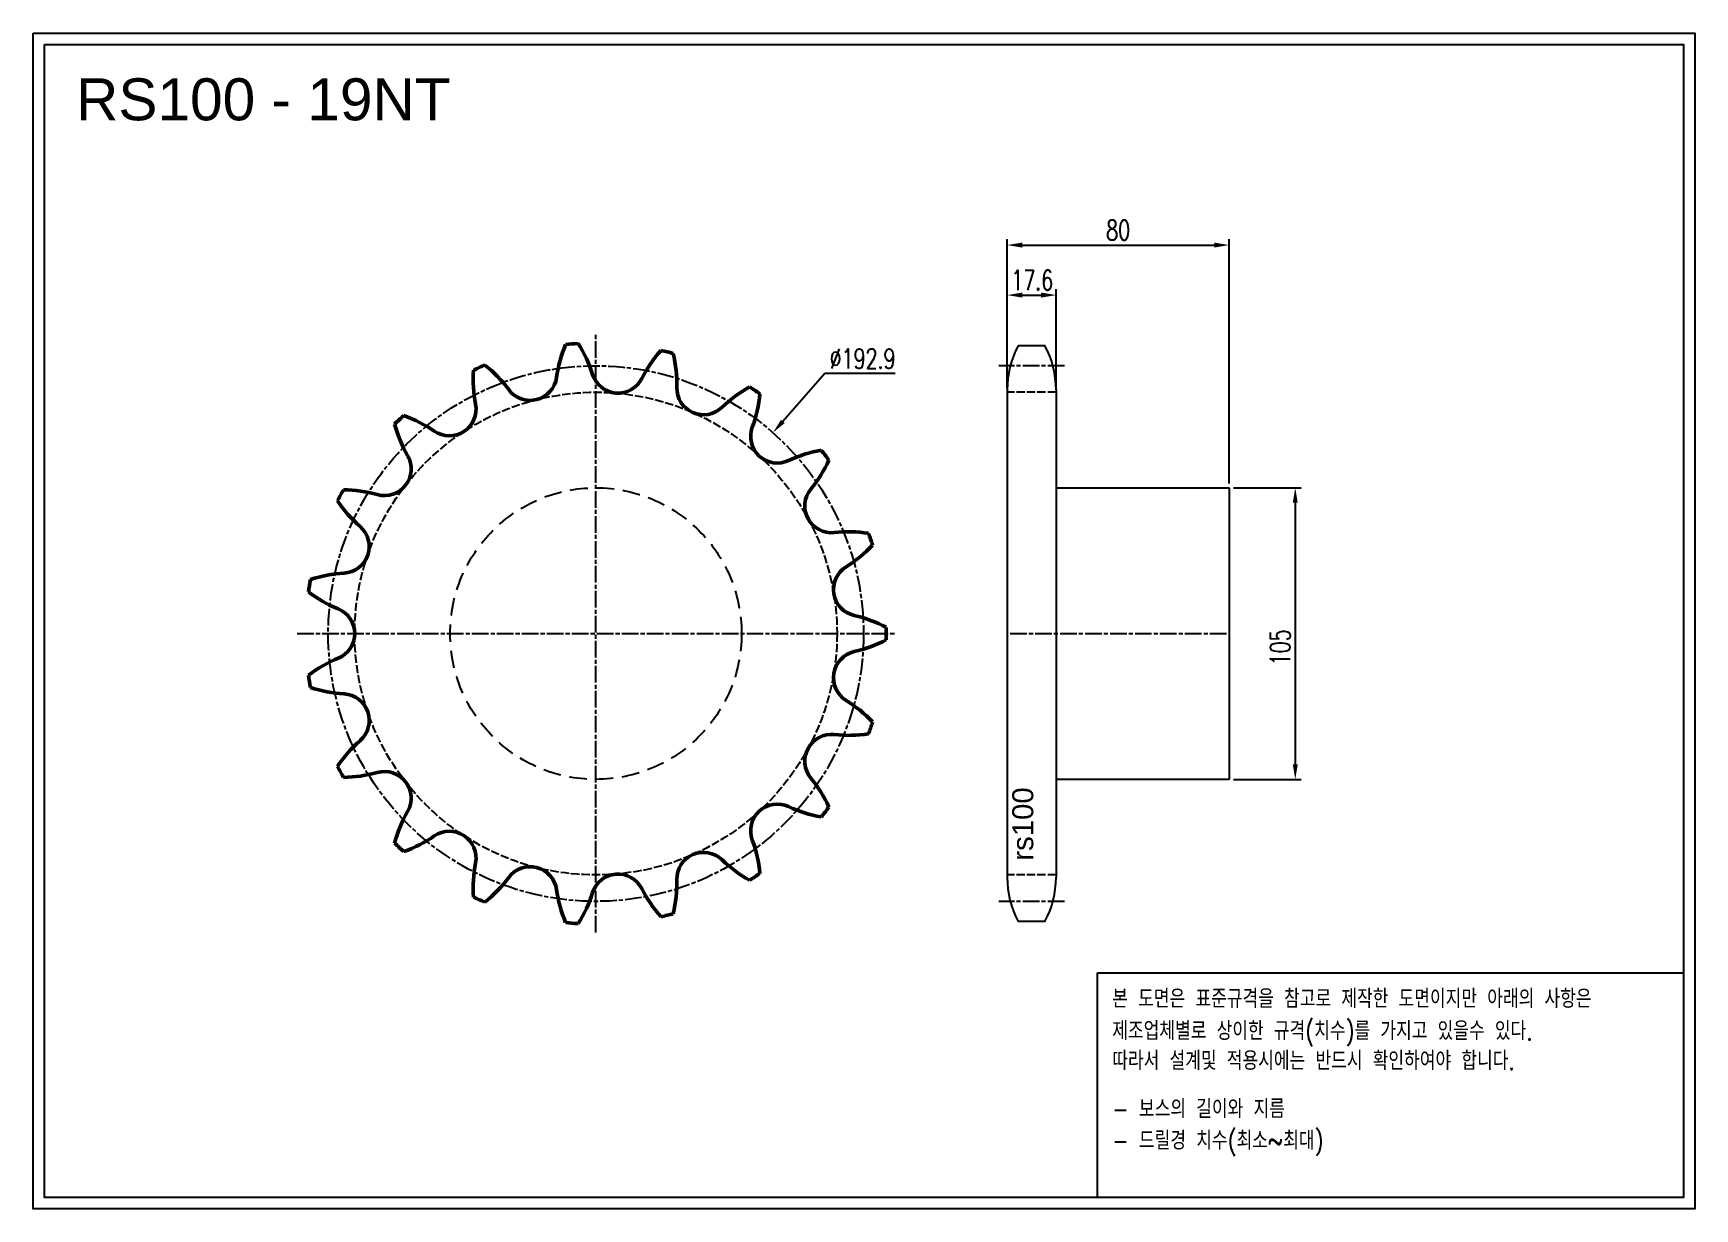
# Model space of a CAD drawing. Header units: millimetres. Extents: x -15044 to -14445, y 15711 to 16134.
import ezdxf

# ---------------------------------------------------------------- set-up
doc = ezdxf.new("R2010")
doc.units = ezdxf.units.MM
for name, pattern in [('AM_ISO02W050', [7.5, 6, -1.5]), ('AM_ISO02W050x2', [3.75, 3, -0.75]), ('AM_ISO08W050', [18, 12, -1.5, 3, -1.5]), ('AM_ISO08W050x2', [9, 6, -0.75, 1.5, -0.75]), ('HIDDEN', [9.525, 6.35, -3.175])]:
    doc.linetypes.add(name, pattern=pattern)
for name, color, linetype, lineweight in [('AM_0N', 7, 'Continuous', 50), ('AM_3N', 6, 'AM_ISO02W050', 25), ('AM_7', 4, 'AM_ISO08W050', 25), ('AM_7N', 4, 'AM_ISO08W050', 25)]:
    doc.layers.add(name, color=color, linetype=linetype, lineweight=lineweight)
doc.layers.add('HL', color=2, linetype='HIDDEN')
doc.layers.add('S-DIM', color=7, linetype='Continuous')
doc.styles.add('HAN', font='ROMANS.shx', dxfattribs={"width": 0.7, "bigfont": 'whgtxt.shx'})
doc.styles.add('HSG', font='SIMPLEX.shx', dxfattribs={"width": 0.7, "bigfont": 'HSG.shx'})
doc.styles.get("Standard").update_dxf_attribs({"font": 'arial.ttf'})
doc.dimstyles.new('APP16', dxfattribs={"dimscale": 3, "dimtxt": 2.4, "dimasz": 1.8, "dimexe": 0.7, "dimexo": 0.5, "dimgap": 0.6, "dimtad": 1, "dimtoh": 1, "dimdec": 1, "dimrnd": 0.01, "dimzin": 9, "dimdsep": 46, "dimtxsty": 'HSG', "dimcen": 0, "dimclrd": 1, "dimclre": 1, "dimclrt": 256, "dimazin": 2, "dimtp": 1, "dimtm": 1, "dimtfac": 0.5, "dimtdec": 1, "dimtofl": 0, "dimtmove": 0, "dimatfit": 3, "dimfxl": 0, "dimtvp": 1, "dimtolj": 2, "dimlwd": -1, "dimlwe": -1, "dimarcsym": 0})

# ---------------------------------------------------------------- blocks, each defined once
blk = doc.blocks.new('*D1')
at = {"layer": 'Defpoints', "color": 0, "transparency": 16777216}
for p in [(-14613.12, 15970.46), (-14613.12, 15865.46), (-14589.31, 15865.46)]:
    blk.add_point(p, dxfattribs=at)
at = {"layer": 'S-DIM', "color": 1, "transparency": 16777216}
for p, q in [((-14611.62, 15970.46), (-14587.21, 15970.46)), ((-14589.31, 15965.06), (-14589.31, 15870.86)), ((-14611.62, 15865.46), (-14587.21, 15865.46))]:
    blk.add_line(p, q, dxfattribs=at)
for points in [[(-14590.21, 15965.06), (-14588.41, 15965.06), (-14589.31, 15970.46)], [(-14590.21, 15870.86), (-14588.41, 15870.86), (-14589.31, 15865.46)]]:
    blk.add_solid(points, dxfattribs=at)
at = {"layer": 'S-DIM', "transparency": 16777216, "insert": (-14594.71, 15913), "char_height": 7.2, "attachment_point": 5, "rotation": 90, "style": 'HSG'}
blk.add_mtext('\\A2;105', dxfattribs=at)
blk = doc.blocks.new('*D2')
at = {"layer": 'Defpoints', "color": 0, "transparency": 16777216}
for p in [(-14675.52, 16039.87), (-14693.12, 16004.89), (-14675.52, 16004.89)]:
    blk.add_point(p, dxfattribs=at)
at = {"layer": 'S-DIM', "color": 1, "transparency": 16777216}
for p, q in [((-14693.12, 16006.39), (-14693.12, 16041.97)), ((-14675.52, 16006.39), (-14675.52, 16041.97)), ((-14687.72, 16039.87), (-14680.92, 16039.87))]:
    blk.add_line(p, q, dxfattribs=at)
for points in [[(-14687.72, 16040.77), (-14687.72, 16038.97), (-14693.12, 16039.87)], [(-14680.92, 16040.77), (-14680.92, 16038.97), (-14675.52, 16039.87)]]:
    blk.add_solid(points, dxfattribs=at)
at = {"layer": 'S-DIM', "transparency": 16777216, "insert": (-14684.1, 16045.27), "char_height": 7.2, "attachment_point": 5, "style": 'HSG'}
blk.add_mtext('\\A2;17.6', dxfattribs=at)
blk = doc.blocks.new('*D3')
at = {"layer": 'Defpoints', "color": 0, "transparency": 16777216}
for p in [(-14613.12, 16057.87), (-14693.12, 16004.89), (-14613.12, 15970.46)]:
    blk.add_point(p, dxfattribs=at)
at = {"layer": 'S-DIM', "color": 1, "transparency": 16777216}
for p, q in [((-14693.12, 16006.39), (-14693.12, 16059.97)), ((-14613.12, 15971.96), (-14613.12, 16059.97)), ((-14687.72, 16057.87), (-14618.52, 16057.87))]:
    blk.add_line(p, q, dxfattribs=at)
for points in [[(-14687.72, 16058.77), (-14687.72, 16056.97), (-14693.12, 16057.87)], [(-14618.52, 16058.77), (-14618.52, 16056.97), (-14613.12, 16057.87)]]:
    blk.add_solid(points, dxfattribs=at)
at = {"layer": 'S-DIM', "transparency": 16777216, "insert": (-14653.12, 16063.27), "char_height": 7.2, "attachment_point": 5, "style": 'HSG'}
blk.add_mtext('\\A2;80', dxfattribs=at)
blk = doc.blocks.new('*D4')
at = {"layer": 'Defpoints', "color": 0, "transparency": 16777216}
for p in [(-14777.55, 15990.31), (-14905.13, 15845.62)]:
    blk.add_point(p, dxfattribs=at)
at = {"layer": 'S-DIM', "color": 1, "transparency": 16777216}
for p, q in [((-14758.8, 16011.57), (-14773.98, 15994.36)), ((-14733.48, 16011.57), (-14758.8, 16011.57))]:
    blk.add_line(p, q, dxfattribs=at)
blk.add_solid([(-14774.65, 15994.95), (-14773.3, 15993.76), (-14777.55, 15990.31)], dxfattribs=at)
at = {"layer": 'S-DIM', "transparency": 16777216, "insert": (-14745.24, 16016.97), "char_height": 7.2, "attachment_point": 5, "style": 'HSG'}
blk.add_mtext('\\A2;∅192.9', dxfattribs=at)
blk = doc.blocks.new('notice1')
at = {"color": 4}
blk.add_lwpolyline([(-22142.12, 1735.9), (-22053.8, 1735.9), (-22053.8, 1702.07), (-22142.12, 1702.07)], close=True, dxfattribs=at)
at = {"color": 4, "style": 'HAN', "width": 0.8}
for s, p in [('본 도면은 표준규격을 참고로 제작한 도면이지만 아래의 사항은', (-22139.9, 1730.62)), ('제조업체별로 상이한 규격(치수)를 가지고 있을수 있다.', (-22139.9, 1725.78)), ('따라서 설계및 적용시에는 반드시 확인하여야 합니다.', (-22139.9, 1721.28)), ('- 보스의 길이와 지름', (-22139.9, 1714.03)), ('- 드릴경 치수(최소~최대)', (-22139.9, 1709.27))]:
    blk.add_text(s, height=2.7949, dxfattribs=at).set_placement(p)

msp = doc.modelspace()

# ---------------------------------------------------------------- linework, layer by layer
for p, q in [((-14679.49, 16021.65), (-14689.15, 16021.65)), ((-14693.12, 16005.75), (-14693.12, 15830.17)), ((-14675.52, 16005.75), (-14675.52, 15830.17)), ((-14675.52, 15970.46), (-14613.12, 15970.46)), ((-14613.12, 15970.46), (-14613.12, 15865.46)), ((-14613.12, 15865.46), (-14675.52, 15865.46)), ((-14679.49, 15814.27), (-14689.15, 15814.27))]:
    msp.add_line(p, q)
for points in [[(-15044.09, 16134.17), (-14445.34, 16134.17), (-14445.34, 15710.81), (-15044.09, 15710.81)], [(-15040.06, 16130.14), (-14449.37, 16130.14), (-14449.37, 15714.84), (-15040.06, 15714.84)]]:
    msp.add_lwpolyline(points, close=True)
for centre, start, end in [((-14659.32, 16005.75), 151.93881, 180), ((-14709.32, 16005.75), 0, 28.06119), ((-14659.32, 15830.17), 180, 208.06119), ((-14709.32, 15830.17), 331.93881, 0)]:
    msp.add_arc(centre, 33.8, start, end)
at = {"layer": 'AM_0N'}
for centre, radius, start, end in [((-14808, 16003.38), 48.01, 157.10204, 171.84211), ((-14841.34, 15917.96), 104.66, 93.50649, 95.96719), ((-14888.28, 15996.72), 48.01, 17.63158, 32.37164), ((-14782.07, 15987.92), 48.01, 138.15467, 152.89474), ((-14841.34, 15917.96), 104.66, 74.55912, 77.01983), ((-14860.17, 16007.7), 48.01, 358.68421, 13.42428), ((-14837.54, 16009.57), 48.01, 176.04941, 190.78947), ((-14841.34, 15917.96), 104.66, 112.45386, 114.91456), ((-14911.31, 15977.21), 48.01, 36.57895, 51.31901), ((-14833.37, 16014.18), 9.62, 197.63158, 332.89474), ((-14865.04, 16011.55), 9.62, 216.57895, 351.84211), ((-14802.56, 16006.38), 9.62, 178.68421, 313.94737), ((-14762.56, 15964.89), 48.01, 119.2073, 133.94737), ((-14841.34, 15917.96), 104.66, 55.61175, 58.07246), ((-14894.14, 15998.79), 9.62, 235.52632, 10.78947), ((-14830.01, 16008.95), 48.01, 339.73684, 354.47691), ((-14841.34, 15917.96), 104.66, 131.40123, 133.86193), ((-14867.49, 16005.85), 48.01, 194.99678, 209.73684), ((-14926.76, 15951.28), 48.01, 55.52632, 70.26638), ((-14775.95, 15988.99), 9.62, 159.73684, 295), ((-14917.53, 15977.26), 9.62, 254.47368, 29.73684), ((-14751.6, 15936.77), 48.01, 100.25993, 115), ((-14841.34, 15917.96), 104.66, 36.66438, 39.12509), ((-14801.08, 16000.34), 48.01, 320.78947, 335.52954), ((-14841.34, 15917.96), 104.66, 150.3486, 152.8093), ((-14932.95, 15921.74), 48.01, 74.47368, 89.21375), ((-14756.43, 15963.91), 9.62, 140.78947, 276.05263), ((-14894.61, 15992.59), 48.01, 213.94414, 228.68421), ((-14932.65, 15949.31), 9.62, 273.42105, 48.68421), ((-14750.35, 15906.61), 48.01, 81.31257, 96.05263), ((-14841.34, 15917.96), 104.66, 17.71702, 20.17772), ((-14776.51, 15982.81), 48.01, 301.84211, 316.58217), ((-14929.21, 15891.79), 48.01, 93.42105, 108.16112), ((-14746.11, 15933.85), 9.62, 121.84211, 257.10526), ((-14841.34, 15917.96), 104.66, 169.29596, 171.75667), ((-14915.95, 15971.25), 48.01, 232.89151, 247.63158), ((-14937.88, 15917.96), 9.62, 292.36842, 67.63158), ((-14758.97, 15877.68), 48.01, 62.3652, 77.10526), ((-14758.97, 15958.25), 48.01, 282.89474, 297.6348), ((-14841.34, 15917.96), 104.66, 358.76965, 1.23035), ((-14915.95, 15864.67), 48.01, 112.36842, 127.10849), ((-14746.11, 15902.07), 9.62, 102.89474, 238.15789), ((-14841.34, 15917.96), 104.66, 188.24333, 190.70404), ((-14929.21, 15944.14), 48.01, 251.83888, 266.57895), ((-14932.65, 15886.62), 9.62, 311.31579, 86.57895), ((-14776.51, 15853.12), 48.01, 43.41783, 58.15789), ((-14841.34, 15917.96), 104.66, 339.82228, 342.28298), ((-14894.61, 15843.33), 48.01, 131.31579, 146.05586), ((-14756.43, 15872.01), 9.62, 83.94737, 219.21053), ((-14750.35, 15929.32), 48.01, 263.94737, 278.68743), ((-14841.34, 15917.96), 104.66, 207.1907, 209.6514), ((-14932.95, 15914.19), 48.01, 270.78625, 285.52632), ((-14917.53, 15858.66), 9.62, 330.26316, 105.52632), ((-14801.08, 15835.58), 48.01, 24.47046, 39.21053), ((-14775.95, 15846.93), 9.62, 65, 200.26316), ((-14751.6, 15899.16), 48.01, 245, 259.74007), ((-14841.34, 15917.96), 104.66, 320.87491, 323.33562), ((-14867.49, 15830.08), 48.01, 150.26316, 165.00322), ((-14926.76, 15884.65), 48.01, 289.73362, 304.47368), ((-14894.14, 15837.14), 9.62, 349.21053, 124.47368), ((-14830.01, 15826.98), 48.01, 5.52309, 20.26316), ((-14841.34, 15917.96), 104.66, 226.13807, 228.59877), ((-14802.56, 15829.55), 9.62, 46.05263, 181.31579), ((-14837.54, 15826.35), 48.01, 169.21053, 183.95059), ((-14865.04, 15824.37), 9.62, 8.15789, 143.42105), ((-14833.37, 15821.75), 9.62, 27.10526, 162.36842), ((-14762.56, 15871.04), 48.01, 226.05263, 240.7927), ((-14841.34, 15917.96), 104.66, 301.92754, 304.38825), ((-14911.31, 15858.71), 48.01, 308.68099, 323.42105), ((-14808, 15832.55), 48.01, 188.15789, 202.89796), ((-14782.07, 15848), 48.01, 207.10526, 221.84533), ((-14860.17, 15828.23), 48.01, 346.57572, 1.31579), ((-14841.34, 15917.96), 104.66, 245.08544, 247.54614), ((-14888.28, 15839.2), 48.01, 327.62836, 342.36842), ((-14841.34, 15917.96), 104.66, 264.03281, 266.49351), ((-14841.34, 15917.96), 104.66, 282.98017, 285.44088)]:
    msp.add_arc(centre, radius, start, end, dxfattribs=at)
at = {"layer": 'AM_3N', "linetype": 'AM_ISO02W050x2'}
for p, q in [((-14675.52, 16004.89), (-14693.12, 16004.89)), ((-14675.52, 15831.04), (-14693.12, 15831.04))]:
    msp.add_line(p, q, dxfattribs=at)
msp.add_circle((-14841.34, 15917.96), 86.92, dxfattribs=at)
at = {"layer": 'AM_7', "linetype": 'AM_ISO08W050x2'}
for p, q in [((-14672.52, 16014.41), (-14696.12, 16014.41)), ((-14692.06, 15917.96), (-14613.12, 15917.96)), ((-14672.52, 15821.51), (-14696.12, 15821.51))]:
    msp.add_line(p, q, dxfattribs=at)
msp.add_circle((-14841.34, 15917.96), 96.45, dxfattribs=at)
at = {"layer": 'AM_7N', "linetype": 'AM_ISO08W050x2'}
for p, q in [((-14841.34, 15810.3), (-14841.34, 16025.62)), ((-14949, 15917.96), (-14733.68, 15917.96))]:
    msp.add_line(p, q, dxfattribs=at)
at = {"layer": 'HL'}
msp.add_circle((-14841.34, 15917.96), 52.5, dxfattribs=at)

# ---------------------------------------------------------------- block references
at = {"xscale": 2.3911759872, "yscale": 2.3911759872, "zscale": 2.3911759872}
msp.add_blockref('notice1', (38285.14, 11644.9), dxfattribs=at)

# ---------------------------------------------------------------- texts
msp.add_text('RS100 - 19NT', height=15.12).set_placement((-15028.67, 16102.82))
at = {"insert": (-14691.29, 15836.17), "char_height": 7.56, "width": 32.5046, "attachment_point": 1, "rotation": 90}
msp.add_mtext('rs100', dxfattribs=at)

# ---------------------------------------------------------------- dimensions: what is measured, and where the dimension line sits
at = {"layer": 'S-DIM'}
dim = msp.add_linear_dim(base=(-14613.12, 16057.87), p1=(-14693.12, 16004.89), p2=(-14613.12, 15970.46), dimstyle='APP16', dxfattribs=at)
dim.commit()
dim.dimension.update_dxf_attribs({"geometry": '*D3', "text_midpoint": (-14653.12, 16063.27)})
dim = msp.add_linear_dim(base=(-14675.52, 16039.87), p1=(-14693.12, 16004.89), p2=(-14675.52, 16004.89), dimstyle='APP16', dxfattribs=at)
dim.commit()
dim.dimension.update_dxf_attribs({"geometry": '*D2', "text_midpoint": (-14684.1, 16039.87), "dimtype": 128})
dim = msp.add_diameter_dim_2p(p1=(-14905.13, 15845.62), p2=(-14777.55, 15990.31), dimstyle='APP16', dxfattribs=at)
dim.commit()
dim.dimension.update_dxf_attribs({"geometry": '*D4', "text_midpoint": (-14745.24, 16011.57), "dimtype": 131})
dim = msp.add_linear_dim(base=(-14589.31, 15865.46), p1=(-14613.12, 15970.46), p2=(-14613.12, 15865.46), angle=90, dimstyle='APP16', dxfattribs=at)
dim.commit()
dim.dimension.update_dxf_attribs({"geometry": '*D1', "text_midpoint": (-14589.31, 15913), "dimtype": 128})

doc.saveas('drawing.dxf')
